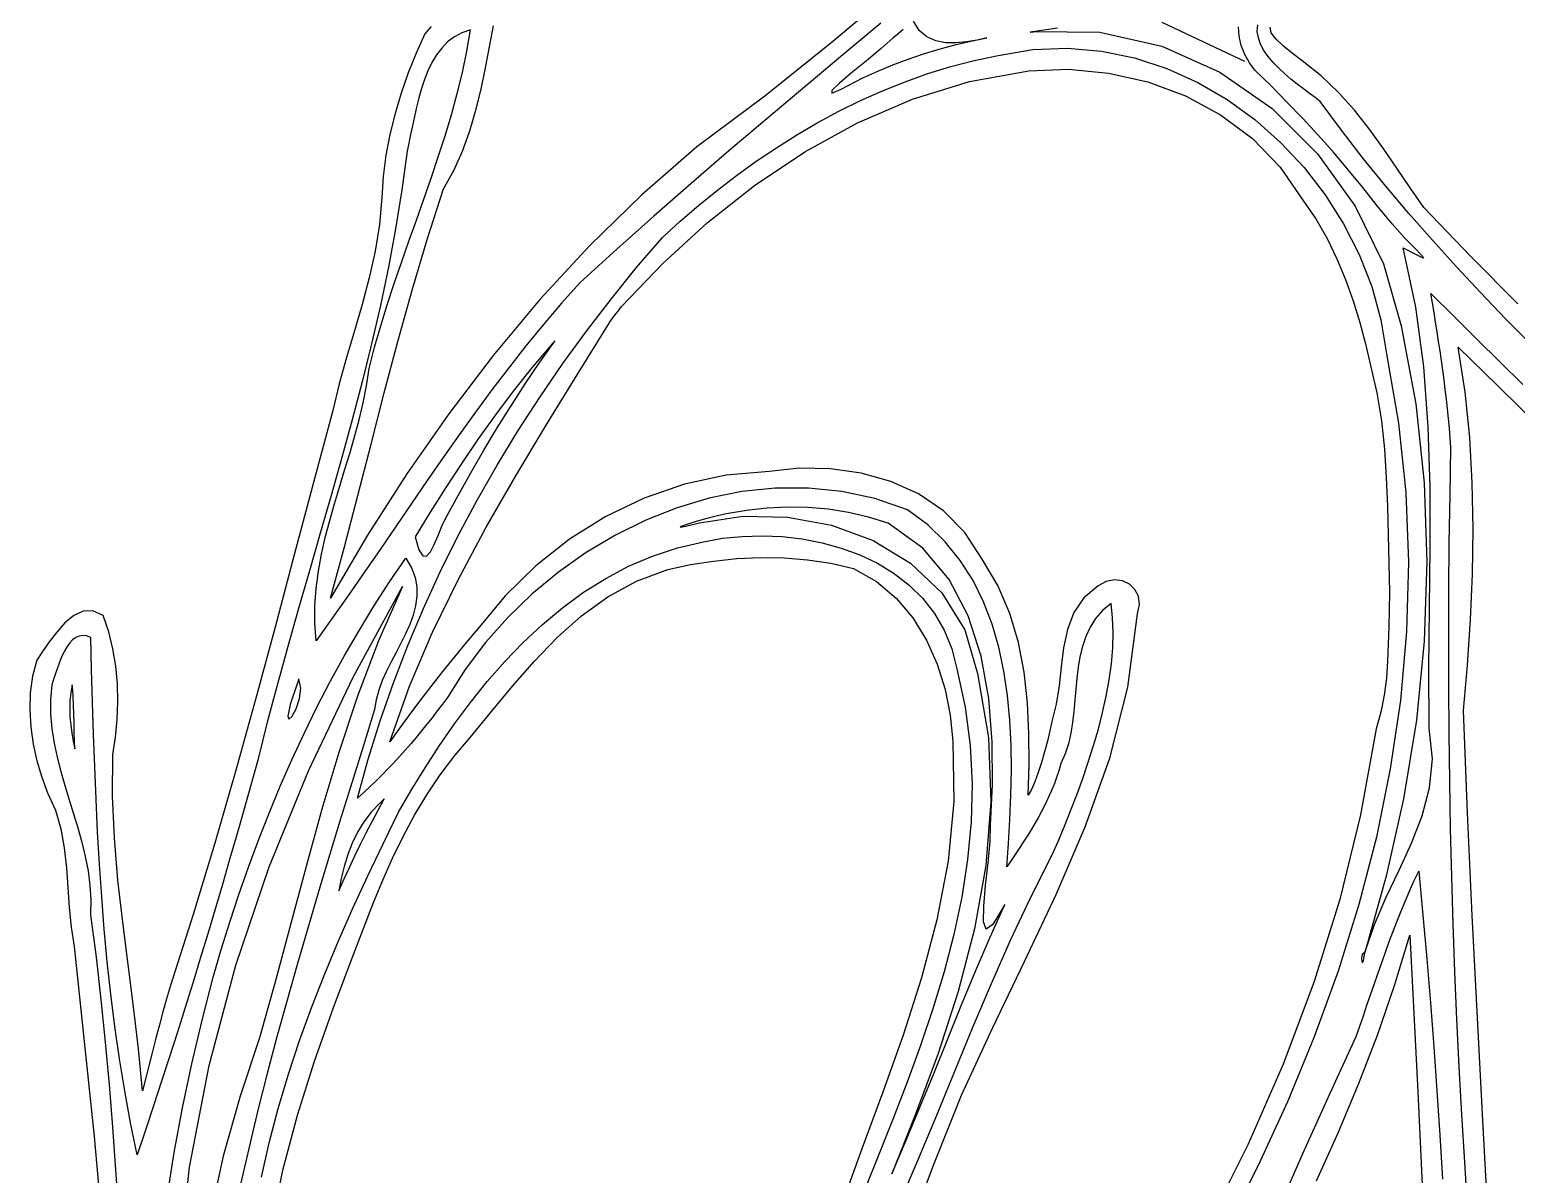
# Model space of a CAD drawing. Extents: x 11 to 234, y 10 to 80.
# Drawn here: x 176.4 to 207.97, y 43.8 to 68.09 of the extents above; entities that cross this region are included whole.
import ezdxf

# ---------------------------------------------------------------- set-up
doc = ezdxf.new("R2010")
doc.units = 0
doc.layers.add('logo', color=7, linetype='CONTINUOUS')

msp = doc.modelspace()

# ---------------------------------------------------------------- linework, layer by layer
at = {"layer": 'logo', "color": 7}
for p, q in [((194.799498, 68.96619), (193.418367, 67.807013)), ((194.479283, 68.231938), (193.669742, 67.555824)), ((195.292684, 68.075353), (195.167913, 68.274452)), ((200.447902, 68.248874), (202.202779, 67.422432)), ((202.472135, 68.054931), (202.479839, 68.195452)), ((184.794223, 68.001933), (184.610985, 67.592471)), ((184.924714, 68.159543), (184.794141, 68.001969)), ((184.794141, 68.001969), (184.794144, 68.001967)), ((184.794144, 68.001967), (184.794144, 68.001967)), ((184.794144, 68.001967), (184.794147, 68.001967)), ((184.794147, 68.001967), (184.794147, 68.001967)), ((184.794147, 68.001967), (184.79415, 68.001967)), ((184.79415, 68.001967), (184.79415, 68.001964)), ((184.79415, 68.001964), (184.79415, 68.001961)), ((184.79415, 68.001961), (184.794223, 68.001933)), ((185.420762, 67.940769), (185.278254, 67.832046)), ((185.581298, 68.026257), (185.420762, 67.940769)), ((185.761297, 68.085846), (185.581298, 68.026257)), ((185.685263, 67.634242), (185.761297, 68.085846)), ((186.166873, 67.730923), (186.249674, 68.173242)), ((194.741238, 67.915392), (194.481729, 67.690859)), ((194.794511, 67.960364), (194.741238, 67.915392)), ((194.847851, 68.005235), (194.794511, 67.960364)), ((194.901193, 68.050102), (194.847851, 68.005235)), ((194.954536, 68.094973), (194.901193, 68.050102)), ((195.454075, 67.938382), (195.292684, 68.075353)), ((195.643788, 67.854539), (195.454075, 67.938382)), ((196.386298, 67.85128), (196.726796, 67.917328)), ((196.726796, 67.917328), (196.519935, 67.870459)), ((198.227899, 68.121169), (197.646479, 68.040831)), ((197.646479, 68.040831), (197.658332, 68.042242)), ((197.658332, 68.042242), (197.670186, 68.043654)), ((197.670186, 68.043654), (197.682039, 68.045065)), ((197.682039, 68.045065), (197.693892, 68.046476)), ((197.693892, 68.046476), (197.705746, 68.047605)), ((197.705746, 68.047605), (197.717599, 68.049016)), ((197.717599, 68.049016), (197.729452, 68.050427)), ((197.729452, 68.050427), (197.741306, 68.051838)), ((197.741306, 68.051838), (197.741306, 68.051835)), ((197.741306, 68.051835), (197.741306, 68.051835)), ((197.741306, 68.051835), (197.741306, 68.051832)), ((197.741306, 68.051832), (197.741306, 68.051832)), ((197.741306, 68.051832), (197.741309, 68.05183)), ((197.741309, 68.05183), (197.741309, 68.051827)), ((197.741309, 68.051827), (197.741309, 68.051827)), ((197.741309, 68.051827), (197.741405, 68.051079)), ((197.741405, 68.051079), (199.126385, 68.041258)), ((199.126385, 68.041258), (200.44603, 67.742528)), ((202.087009, 67.953622), (202.075494, 68.150949)), ((202.132345, 67.757387), (202.087009, 67.953622)), ((202.494176, 67.91671), (202.472135, 68.054931)), ((202.542329, 67.781125), (202.494176, 67.91671)), ((202.766961, 68.02812), (202.742972, 68.144607)), ((202.870144, 67.891036), (202.766961, 68.02812)), ((203.029377, 67.740505), (202.870144, 67.891036)), ((184.610985, 67.592471), (184.442755, 67.173038)), ((185.152357, 67.702749), (185.04163, 67.555547)), ((185.278254, 67.832046), (185.152357, 67.702749)), ((185.591244, 67.183748), (185.685263, 67.634242)), ((186.081063, 67.281919), (186.166873, 67.730923)), ((193.418367, 67.807013), (192.010394, 66.683752)), ((194.481729, 67.690859), (194.16993, 67.433794)), ((195.057059, 67.466681), (195.384304, 67.579373)), ((195.384304, 67.579373), (195.714978, 67.681546)), ((195.853533, 67.814825), (195.643788, 67.854539)), ((195.714978, 67.681546), (196.048997, 67.772435)), ((196.075004, 67.810253), (195.853533, 67.814825)), ((196.048997, 67.772435), (196.386298, 67.85128)), ((196.299907, 67.83173), (196.075004, 67.810253)), ((196.519935, 67.870459), (196.299907, 67.83173)), ((196.966284, 67.546869), (197.707349, 67.670113)), ((197.707349, 67.670113), (198.441169, 67.698343)), ((198.441169, 67.698343), (199.162842, 67.636988)), ((199.162842, 67.636988), (199.867489, 67.491771)), ((200.44603, 67.742528), (201.674208, 67.189299)), ((202.206253, 67.567889), (202.132345, 67.757387)), ((202.30349, 67.390764), (202.206253, 67.567889)), ((202.613201, 67.648542), (202.542329, 67.781125)), ((202.703311, 67.51933), (202.613201, 67.648542)), ((203.221519, 67.583654), (203.029377, 67.740505)), ((203.423433, 67.427625), (203.221519, 67.583654)), ((184.944662, 67.393098), (184.860012, 67.218066)), ((185.04163, 67.555547), (184.944662, 67.393098)), ((185.986663, 66.830911), (186.081063, 67.281919)), ((193.669742, 67.555824), (192.861113, 66.878776)), ((194.16993, 67.433794), (193.857547, 67.177499)), ((194.41313, 67.212797), (194.733311, 67.344239)), ((194.733311, 67.344239), (195.057059, 67.466681)), ((195.47448, 67.158687), (195.964714, 67.309579)), ((195.964714, 67.309579), (196.462052, 67.439294)), ((196.462052, 67.439294), (196.966284, 67.546869)), ((197.617029, 67.220592), (198.465855, 67.252023)), ((198.465855, 67.252023), (199.315248, 67.172205)), ((199.867489, 67.491771), (200.550218, 67.268118)), ((200.550218, 67.268118), (201.206134, 66.971562)), ((202.418809, 67.231641), (202.30349, 67.390764)), ((202.809187, 67.393837), (202.703311, 67.51933)), ((202.927348, 67.272436), (202.809187, 67.393837)), ((203.054308, 67.155472), (202.927348, 67.272436)), ((203.829937, 67.10967), (203.423433, 67.427625)), ((184.442755, 67.173038), (184.291836, 66.745132)), ((184.786264, 67.033123), (184.72198, 66.840918)), ((184.860012, 67.218066), (184.786264, 67.033123)), ((185.481423, 66.734202), (185.591244, 67.183748)), ((193.596288, 66.955278), (193.437863, 66.800425)), ((193.857547, 67.177499), (193.596288, 66.955278)), ((193.636273, 66.826051), (194.096589, 67.073125)), ((194.096589, 67.073125), (194.41313, 67.212797)), ((194.51607, 66.796996), (194.99153, 66.987522)), ((194.99153, 66.987522), (195.47448, 67.158687)), ((195.148084, 66.619501), (196.362097, 66.992681)), ((196.362097, 66.992681), (197.617029, 67.220592)), ((199.315248, 67.172205), (200.147679, 66.983187)), ((200.147679, 66.983187), (200.945631, 66.687009)), ((201.206134, 66.971562), (201.830347, 66.607622)), ((201.674208, 67.189299), (202.784792, 66.415954)), ((202.763151, 66.896742), (202.418809, 67.231641)), ((203.1866, 67.043311), (203.054308, 67.155472)), ((203.320752, 66.936315), (203.1866, 67.043311)), ((203.453272, 66.834842), (203.320752, 66.936315)), ((204.198147, 66.759026), (203.829937, 67.10967)), ((184.291836, 66.745132), (184.160535, 66.310264)), ((184.665747, 66.644128), (184.616132, 66.445409)), ((184.72198, 66.840918), (184.665747, 66.644128)), ((185.35799, 66.285426), (185.481423, 66.734202)), ((185.878089, 66.382604), (185.986663, 66.830911)), ((192.010394, 66.683752), (190.567948, 65.606668)), ((192.861113, 66.878776), (192.054534, 66.19954)), ((193.433912, 66.746253), (193.636273, 66.826051)), ((193.437863, 66.800425), (193.433912, 66.746253)), ((193.979425, 66.116852), (195.148084, 66.619501)), ((194.048304, 66.588008), (194.51607, 66.796996)), ((200.945631, 66.687009), (201.691565, 66.285703)), ((203.102419, 66.555197), (202.763151, 66.896742)), ((203.580692, 66.739248), (203.453272, 66.834842)), ((203.699539, 66.649894), (203.580692, 66.739248)), ((203.806326, 66.567132), (203.699539, 66.649894)), ((204.535343, 66.381929), (204.198147, 66.759026)), ((184.160535, 66.310264), (184.051149, 65.869924)), ((184.616132, 66.445409), (184.571702, 66.247422)), ((185.749751, 65.941688), (185.878089, 66.382604)), ((193.136639, 66.118294), (193.588426, 66.361474)), ((193.588426, 66.361474), (194.048304, 66.588008)), ((201.830347, 66.607622), (202.417974, 66.181831)), ((202.784792, 66.415954), (203.751646, 65.456878)), ((203.436409, 66.206796), (203.102419, 66.555197)), ((204.257887, 65.957405), (203.806326, 66.567132)), ((204.848821, 65.984594), (204.535343, 66.381929)), ((184.531042, 66.052841), (184.492722, 65.864317)), ((184.571702, 66.247422), (184.531042, 66.052841)), ((185.22313, 65.837257), (185.35799, 66.285426)), ((192.054534, 66.19954), (191.251165, 65.516839)), ((192.69314, 65.859369), (193.136639, 66.118294)), ((192.860563, 65.500549), (193.979425, 66.116852)), ((201.691565, 66.285703), (202.367969, 65.781318)), ((202.417974, 66.181831), (202.964113, 65.699716)), ((203.764936, 65.851312), (203.436409, 66.206796)), ((205.145852, 65.573264), (204.848821, 65.984594)), ((184.051149, 65.869924), (183.965985, 65.425628)), ((184.455297, 65.684524), (184.417358, 65.516114)), ((184.492722, 65.864317), (184.455297, 65.684524)), ((185.079039, 65.389512), (185.22313, 65.837257)), ((185.596067, 65.51286), (185.749751, 65.941688)), ((192.258126, 65.585611), (192.69314, 65.859369)), ((202.367969, 65.781318), (202.957306, 65.175886)), ((202.964113, 65.699716), (203.463875, 65.166802)), ((204.087809, 65.488538), (203.764936, 65.851312)), ((204.722987, 65.358597), (204.257887, 65.957405)), ((183.965985, 65.425628), (183.907343, 64.978861)), ((184.417358, 65.516114), (184.307141, 64.689203)), ((184.9279, 64.942034), (185.079039, 65.389512)), ((185.411454, 65.100818), (185.596067, 65.51286)), ((190.567948, 65.606668), (189.39957, 64.586386)), ((191.251165, 65.516839), (190.452161, 64.829405)), ((191.795916, 64.7864), (192.860563, 65.500549)), ((191.831807, 65.297928), (192.258126, 65.585611)), ((203.751646, 65.456878), (204.548641, 64.346463)), ((204.404841, 65.118254), (204.087809, 65.488538)), ((205.200687, 64.770025), (204.722987, 65.358597)), ((205.433727, 65.154152), (205.145852, 65.573264)), ((185.190322, 64.710248), (185.411454, 65.100818)), ((191.414377, 64.99722), (191.831807, 65.297928)), ((202.957306, 65.175886), (203.442062, 64.471451)), ((203.463875, 65.166802), (203.912374, 64.58861)), ((204.715835, 64.740251), (204.404841, 65.118254)), ((205.719725, 64.733489), (205.433727, 65.154152)), ((183.907343, 64.978861), (183.877529, 64.531136)), ((184.771905, 64.49463), (184.9279, 64.942034)), ((190.452161, 64.829405), (189.658665, 64.135971)), ((190.789935, 63.99022), (191.795916, 64.7864)), ((191.006033, 64.684402), (191.414377, 64.99722)), ((205.020607, 64.354309), (204.715835, 64.740251)), ((205.690058, 64.190993), (205.200687, 64.770025)), ((206.011139, 64.31751), (205.719725, 64.733489)), ((183.877529, 64.531136), (183.83228, 63.959458)), ((184.307141, 64.689203), (184.174153, 63.86718)), ((184.613242, 64.047139), (184.771905, 64.49463)), ((184.845489, 63.640284), (185.190322, 64.710248)), ((189.39957, 64.586386), (188.290392, 63.503652)), ((190.606979, 64.360371), (191.006033, 64.684402)), ((203.442062, 64.471451), (203.7133, 64.07588)), ((203.912374, 64.58861), (204.304711, 63.970679)), ((189.658665, 64.135971), (188.871832, 63.435264)), ((190.217405, 64.02604), (190.606979, 64.360371)), ((204.548641, 64.346463), (205.149653, 63.11909)), ((205.338892, 63.967631), (205.020607, 64.354309)), ((206.19017, 63.620831), (205.690058, 64.190993)), ((206.997097, 63.287791), (206.011139, 64.31751)), ((183.83228, 63.959458), (183.740377, 63.391189)), ((184.174153, 63.86718), (184.020756, 63.049534)), ((184.4541, 63.59939), (184.613242, 64.047139)), ((189.837523, 63.682307), (190.217405, 64.02604)), ((189.847048, 63.127808), (190.789935, 63.99022)), ((203.7133, 64.07588), (203.952658, 63.660525)), ((204.304711, 63.970679), (204.636006, 63.318531)), ((205.607706, 63.668464), (205.338892, 63.967631)), ((184.296668, 63.15121), (184.4541, 63.59939)), ((184.524881, 62.561642), (184.845489, 63.640284)), ((188.290392, 63.503652), (187.238823, 62.364358)), ((189.284345, 63.03527), (189.837523, 63.682307)), ((203.952658, 63.660525), (204.162968, 63.229196)), ((205.835888, 62.199957), (205.572552, 63.461141)), ((205.572552, 63.461141), (205.828999, 63.329004)), ((205.816172, 63.452341), (205.607706, 63.668464)), ((205.953411, 63.314797), (205.816172, 63.452341)), ((206.700097, 63.058833), (206.19017, 63.620831)), ((183.740377, 63.391189), (183.613089, 62.825548)), ((184.143136, 62.70242), (184.296668, 63.15121)), ((188.871832, 63.435264), (188.092822, 62.726025)), ((204.162968, 63.229196), (204.347061, 62.785707)), ((204.636006, 63.318531), (204.90136, 62.63769)), ((205.828999, 63.329004), (205.970705, 63.257588)), ((206.008546, 63.251379), (205.953411, 63.314797)), ((205.970705, 63.257588), (206.008546, 63.251379)), ((208.001768, 62.273502), (206.997097, 63.287791)), ((183.613089, 62.825548), (183.461657, 62.261758)), ((184.020756, 63.049534), (183.849318, 62.235743)), ((188.747118, 62.372982), (189.284345, 63.03527)), ((188.971688, 62.214983), (189.847048, 63.127808)), ((205.149653, 63.11909), (205.528551, 61.809153)), ((207.218901, 62.504314), (206.700097, 63.058833)), ((183.995689, 62.252857), (184.143136, 62.70242)), ((184.222777, 61.476427), (184.524881, 62.561642)), ((188.092822, 62.726025), (187.697347, 62.285208)), ((204.347061, 62.785707), (204.507753, 62.333878)), ((204.90136, 62.63769), (205.095884, 61.933695)), ((183.461657, 62.261758), (183.297345, 61.699047)), ((183.849318, 62.235743), (183.66219, 61.425297)), ((183.856514, 61.80234), (183.995689, 62.252857)), ((187.238823, 62.364358), (186.243276, 61.174379)), ((187.697347, 62.285208), (187.313197, 61.835874)), ((188.226663, 61.69594), (188.747118, 62.372982)), ((188.934279, 62.167635), (188.971603, 62.214963)), ((188.971603, 62.214963), (188.971603, 62.214963)), ((188.971603, 62.214963), (188.971603, 62.214963)), ((188.971603, 62.214963), (188.971603, 62.21496)), ((188.971603, 62.21496), (188.971606, 62.214958)), ((188.971606, 62.214955), (188.971688, 62.214983)), ((188.971606, 62.214958), (188.971606, 62.214958)), ((188.971606, 62.214958), (188.971606, 62.214955)), ((188.971606, 62.214955), (188.971606, 62.214955)), ((204.507753, 62.333878), (204.647893, 61.877513)), ((206.005642, 60.93186), (205.835888, 62.199957)), ((206.190937, 62.290342), (206.155866, 62.493601)), ((206.155866, 62.493601), (206.642597, 62.008086)), ((206.225256, 62.086942), (206.190937, 62.290342)), ((207.745655, 61.9566), (207.218901, 62.504314)), ((188.684304, 61.828124), (188.718551, 61.877733)), ((188.718551, 61.877733), (188.753346, 61.926919)), ((188.753346, 61.926919), (188.788652, 61.975715)), ((188.788652, 61.975715), (188.824435, 62.02415)), ((188.824435, 62.02415), (188.860659, 62.07226)), ((188.860659, 62.07226), (188.897291, 62.12008)), ((188.897291, 62.12008), (188.934279, 62.167635)), ((204.647893, 61.877513), (204.770287, 61.420431)), ((205.095884, 61.933695), (205.214694, 61.212055)), ((206.258818, 61.883409), (206.225256, 62.086942)), ((206.291476, 61.679723), (206.258818, 61.883409)), ((206.642597, 62.008086), (207.131531, 61.524665)), ((208.279433, 61.414987), (207.745655, 61.9566)), ((183.297345, 61.699047), (183.131406, 61.136643)), ((183.727807, 61.350706), (183.856514, 61.80234)), ((187.313197, 61.835874), (186.939228, 61.378869)), ((187.723808, 61.004656), (188.226663, 61.69594)), ((188.029249, 60.764601), (188.684304, 61.828124)), ((205.528551, 61.809153), (205.836401, 60.149827)), ((206.323184, 61.475888), (206.291476, 61.679723)), ((183.66219, 61.425297), (183.461742, 60.617664)), ((183.611751, 60.897767), (183.727807, 61.350706)), ((183.933448, 60.386745), (184.222777, 61.476427)), ((186.939228, 61.378869), (186.574289, 60.915022)), ((187.465459, 61.38385), (187.059776, 60.908317)), ((187.233961, 61.031859), (187.551181, 61.482918)), ((187.47611, 61.396389), (187.465459, 61.38385)), ((187.486835, 61.40875), (187.47611, 61.396389)), ((187.497559, 61.421112), (187.486835, 61.40875)), ((187.508284, 61.433473), (187.497559, 61.421112)), ((187.519008, 61.445834), (187.508284, 61.433473)), ((187.529732, 61.458196), (187.519008, 61.445834)), ((187.540457, 61.470557), (187.529732, 61.458196)), ((187.551181, 61.482918), (187.540457, 61.470557)), ((204.770287, 61.420431), (204.877783, 60.966446)), ((206.353853, 61.271906), (206.323184, 61.475888)), ((206.383393, 61.067761), (206.353853, 61.271906)), ((206.883257, 60.395973), (206.737088, 61.352182)), ((206.737088, 61.352182), (207.586126, 60.527619)), ((207.131531, 61.524665), (207.62218, 61.042869)), ((183.131406, 61.136643), (182.975083, 60.573753)), ((186.243276, 61.174379), (185.302147, 59.939606)), ((186.925472, 60.574033), (187.233961, 61.031859)), ((187.239377, 60.299628), (187.723808, 61.004656)), ((204.877783, 60.966446), (205.011187, 60.382997)), ((205.214694, 61.212055), (205.47378, 59.73977)), ((206.100773, 59.658304), (206.005642, 60.93186)), ((206.411717, 60.863463), (206.383393, 61.067761)), ((207.62218, 61.042869), (208.114036, 60.562236)), ((183.461742, 60.617664), (183.250329, 59.812349)), ((183.556684, 60.532699), (183.611751, 60.897767)), ((186.574289, 60.915022), (186.217238, 60.445187)), ((187.059776, 60.908317), (186.669195, 60.419237)), ((187.37203, 59.697369), (188.029249, 60.764601)), ((206.438754, 60.65899), (206.411717, 60.863463)), ((206.464436, 60.454357), (206.438754, 60.65899)), ((182.975083, 60.573753), (182.839642, 60.009619)), ((183.484616, 60.170418), (183.556684, 60.532699)), ((183.651172, 59.2947), (183.933448, 60.386745)), ((186.217238, 60.445187), (185.866936, 59.97019)), ((186.669195, 60.419237), (186.29275, 59.918922)), ((186.62532, 60.109995), (186.925472, 60.574033)), ((186.774193, 59.581364), (187.239377, 60.299628)), ((205.011187, 60.382997), (205.106484, 59.790028)), ((206.488623, 60.249545), (206.464436, 60.454357)), ((206.982004, 59.435436), (206.883257, 60.395973)), ((207.586126, 60.527619), (208.431754, 59.697363)), ((182.839642, 60.009619), (182.42869, 58.476882)), ((183.398741, 59.81045), (183.484616, 60.170418)), ((186.333102, 59.640284), (186.62532, 60.109995)), ((205.836401, 60.149827), (206.01629, 58.47573)), ((206.511257, 60.044553), (206.488623, 60.249545)), ((206.532226, 59.839375), (206.511257, 60.044553)), ((183.250329, 59.812349), (183.030314, 59.008817)), ((183.302267, 59.45231), (183.398741, 59.81045)), ((185.302147, 59.939606), (184.413864, 58.665931)), ((185.866936, 59.97019), (185.522229, 59.490872)), ((186.29275, 59.918922), (185.929473, 59.409705)), ((186.72455, 58.622187), (187.37203, 59.697369)), ((205.106484, 59.790028), (205.170859, 59.189719)), ((205.47378, 59.73977), (205.6282, 58.265334)), ((206.551474, 59.634007), (206.532226, 59.839375)), ((183.198386, 59.095516), (183.302267, 59.45231)), ((185.522229, 59.490872), (185.181977, 59.008086)), ((185.929473, 59.409705), (185.578394, 58.893908)), ((186.048419, 59.165467), (186.333102, 59.640284)), ((186.329069, 58.850366), (186.774193, 59.581364)), ((206.140273, 58.380729), (206.100773, 59.658304)), ((206.568943, 59.428451), (206.551474, 59.634007)), ((206.584381, 59.222682), (206.568943, 59.428451)), ((207.038123, 58.47157), (206.982004, 59.435436)), ((183.090301, 58.739583), (183.198386, 59.095516)), ((183.370228, 58.202393), (183.651172, 59.2947)), ((185.770867, 58.686079), (186.048419, 59.165467)), ((205.170859, 59.189719), (205.211519, 58.584231)), ((206.564428, 58.211565), (206.584381, 59.222682)), ((183.030314, 59.008817), (182.804065, 58.206564)), ((182.981219, 58.384022), (183.090301, 58.739583)), ((185.181977, 59.008086), (184.845031, 58.52265)), ((185.578394, 58.893908), (185.238559, 58.373843)), ((185.904841, 58.10714), (186.329069, 58.850366)), ((192.750657, 58.781442), (192.103062, 58.714507)), ((193.409412, 58.771734), (192.750657, 58.781442)), ((194.062009, 58.680945), (193.409412, 58.771734)), ((182.42869, 58.476882), (182.021401, 56.942671)), ((184.413864, 58.665931), (183.576815, 57.359231)), ((184.845031, 58.52265), (184.510251, 58.035419)), ((185.500055, 58.20268), (185.770867, 58.686079)), ((186.098711, 57.534802), (186.72455, 58.622187)), ((190.30486, 58.446529), (189.450517, 58.150898)), ((191.191467, 58.637049), (190.30486, 58.446529)), ((192.103062, 58.714507), (191.191467, 58.637049)), ((194.691124, 58.504638), (194.062009, 58.680945)), ((195.279453, 58.238379), (194.691124, 58.504638)), ((205.211519, 58.584231), (205.235677, 57.97574)), ((206.01629, 58.47573), (206.074377, 56.793728)), ((207.056411, 57.505388), (207.038123, 58.47157)), ((182.804065, 58.206564), (182.57393, 57.405061)), ((182.874341, 58.028357), (182.981219, 58.384022)), ((183.084885, 57.11192), (183.370228, 58.202393)), ((185.238559, 58.373843), (184.908983, 57.851842)), ((185.235582, 57.715813), (185.500055, 58.20268)), ((185.50233, 57.352187), (185.904841, 58.10714)), ((189.450517, 58.150898), (188.635705, 57.758017)), ((190.83296, 58.147828), (190.150705, 57.944746)), ((191.527786, 58.287731), (190.83296, 58.147828)), ((192.230973, 58.36057), (191.527786, 58.287731)), ((192.938296, 58.362263), (192.230973, 58.36057)), ((193.645547, 58.289297), (192.938296, 58.362263)), ((194.348501, 58.137566), (193.645547, 58.289297)), ((195.042942, 57.903178), (194.348501, 58.137566)), ((195.80967, 57.877724), (195.279453, 58.238379)), ((205.6282, 58.265334), (205.682861, 56.791414)), ((206.143095, 57.100586), (206.140273, 58.380729)), ((206.54978, 57.200329), (206.564428, 58.211565)), ((182.772863, 57.672105), (182.874341, 58.028357)), ((184.510251, 58.035419), (184.176487, 57.547225)), ((184.908983, 57.851842), (184.588717, 57.330227)), ((190.150705, 57.944746), (189.485247, 57.682398)), ((191.008632, 57.770855), (190.782677, 57.713115)), ((191.19675, 57.811918), (191.008632, 57.770855)), ((191.196666, 57.81198), (191.196663, 57.81198)), ((191.196663, 57.81198), (191.196663, 57.81198)), ((191.196663, 57.81198), (191.19675, 57.811918)), ((191.196668, 57.81198), (191.196666, 57.81198)), ((191.196666, 57.81198), (191.196666, 57.81198)), ((191.196666, 57.81198), (191.196666, 57.81198)), ((191.196671, 57.81198), (191.196668, 57.81198)), ((191.196668, 57.81198), (191.196668, 57.81198)), ((191.626115, 57.889253), (191.196671, 57.81198)), ((192.059238, 57.938467), (191.626115, 57.889253)), ((192.494244, 57.959182), (192.059238, 57.938467)), ((192.929366, 57.950913), (192.494244, 57.959182)), ((193.362809, 57.913197), (192.929366, 57.950913)), ((193.792791, 57.845585), (193.362809, 57.913197)), ((194.217533, 57.747614), (193.792791, 57.845585)), ((195.473179, 57.579635), (195.042942, 57.903178)), ((196.264471, 57.418238), (195.80967, 57.877724)), ((205.235677, 57.97574), (205.250522, 57.366422)), ((182.679989, 57.314775), (182.772863, 57.672105)), ((184.176487, 57.547225), (183.842595, 57.058918)), ((185.075915, 57.357467), (185.156277, 57.550281)), ((185.156277, 57.550281), (185.235582, 57.715813)), ((185.506422, 56.430968), (186.098711, 57.534802)), ((188.635705, 57.758017), (187.867696, 57.275775)), ((189.485247, 57.682398), (188.840799, 57.364681)), ((190.213793, 57.533326), (190.333636, 57.555762)), ((190.234451, 57.54882), (190.213793, 57.533326)), ((190.359916, 57.591218), (190.234451, 57.54882)), ((190.333636, 57.555762), (190.629667, 57.626716)), ((190.554556, 57.649598), (190.359916, 57.591218)), ((190.782677, 57.713115), (190.554556, 57.649598)), ((190.629667, 57.626716), (191.548094, 57.764878)), ((191.548094, 57.764878), (192.495819, 57.746759)), ((192.495819, 57.746759), (193.432405, 57.573624)), ((193.432405, 57.573624), (194.317411, 57.246718)), ((194.635255, 57.618811), (194.217533, 57.747614)), ((195.369908, 57.088233), (194.635255, 57.618811)), ((195.846127, 57.218803), (195.473179, 57.579635)), ((207.041708, 56.537885), (207.056411, 57.505388)), ((182.57393, 57.405061), (182.342288, 56.603798)), ((182.598924, 56.955896), (182.679989, 57.314775)), ((183.576815, 57.359231), (182.789421, 56.025398)), ((184.588717, 57.330227), (184.66897, 57.048222)), ((184.913236, 57.011618), (184.994798, 57.16778)), ((184.994798, 57.16778), (185.075915, 57.357467)), ((185.12236, 56.586007), (185.50233, 57.352187)), ((187.867696, 57.275775), (187.153759, 56.712048)), ((188.840799, 57.364681), (188.221575, 56.995497)), ((190.1615, 57.09519), (190.713687, 57.223804)), ((190.713687, 57.223804), (191.116176, 57.295288)), ((191.116176, 57.295288), (191.531531, 57.337517)), ((191.531531, 57.337517), (191.955079, 57.349963)), ((191.955079, 57.349963), (192.382163, 57.332042)), ((192.382163, 57.332042), (192.808146, 57.283096)), ((192.808146, 57.283096), (193.228366, 57.202536)), ((193.228366, 57.202536), (193.638176, 57.08974)), ((194.317411, 57.246718), (195.110405, 56.767287)), ((196.165543, 56.824383), (195.846127, 57.218803)), ((196.626534, 56.855487), (196.264471, 57.418238)), ((205.250522, 57.366422), (205.263222, 56.758439)), ((206.540495, 56.188991), (206.54978, 57.200329)), ((182.021401, 56.942671), (181.613079, 55.408695)), ((182.532867, 56.594979), (182.598924, 56.955896)), ((182.789421, 56.025398), (183.084885, 57.11192)), ((183.842595, 57.058918), (183.507431, 56.57132)), ((184.044158, 56.368603), (184.391551, 56.876199)), ((184.391551, 56.876199), (184.512012, 56.670617)), ((184.66897, 57.048222), (184.750019, 56.921369)), ((184.750019, 56.921369), (184.831541, 56.919393)), ((184.831541, 56.919393), (184.913236, 57.011618)), ((188.221575, 56.995497), (187.631795, 56.578743)), ((189.122115, 56.701967), (189.631125, 56.920093)), ((189.631125, 56.920093), (190.1615, 57.09519)), ((190.921736, 56.813687), (191.419415, 56.864956)), ((191.419415, 56.864956), (191.921232, 56.887928)), ((191.921232, 56.887928), (192.423539, 56.880393)), ((192.423539, 56.880393), (192.922686, 56.840089)), ((192.922686, 56.840089), (193.415023, 56.764823)), ((193.638176, 57.08974), (194.032923, 56.944088)), ((194.032923, 56.944088), (194.407954, 56.764976)), ((195.929247, 56.421638), (195.369908, 57.088233)), ((196.435173, 56.400076), (196.165543, 56.824383)), ((196.964673, 56.291497), (196.626534, 56.855487)), ((206.128222, 55.819325), (206.143095, 57.100586)), ((182.342288, 56.603798), (182.111483, 55.802259)), ((182.485007, 56.231539), (182.532867, 56.594979)), ((183.507431, 56.57132), (183.169856, 56.085283)), ((184.512012, 56.670617), (184.588017, 56.467022)), ((184.765744, 55.809117), (185.12236, 56.586007)), ((187.153759, 56.712048), (186.501162, 56.074711)), ((187.631795, 56.578743), (187.075674, 56.11832)), ((188.634003, 56.444182), (189.122115, 56.701967)), ((189.286213, 56.387659), (189.9534, 56.635232)), ((189.9534, 56.635232), (190.431849, 56.736364)), ((190.431849, 56.736364), (190.921736, 56.813687)), ((193.415023, 56.764823), (193.896892, 56.652338)), ((193.896892, 56.652338), (194.384462, 56.377434)), ((194.407954, 56.764976), (194.758618, 56.551779)), ((194.758618, 56.551779), (195.080266, 56.303886)), ((195.110405, 56.767287), (195.770949, 56.136588)), ((205.263222, 56.758439), (205.281002, 56.153973)), ((205.682861, 56.791414), (205.642625, 55.320644)), ((206.074377, 56.793728), (206.016832, 55.110705)), ((206.998779, 55.570072), (207.041708, 56.537885)), ((182.458563, 55.86509), (182.485007, 56.231539)), ((183.27013, 54.348346), (184.316009, 56.273875)), ((183.71001, 55.852173), (184.044158, 56.368603)), ((184.316009, 56.273875), (183.808161, 55.11822)), ((184.588017, 56.467022), (184.624401, 56.265112)), ((184.624401, 56.265112), (184.626095, 56.064618)), ((184.959574, 55.306434), (185.506422, 56.430968)), ((188.166313, 56.150106), (188.634003, 56.444182)), ((188.678442, 56.055048), (189.286213, 56.387659)), ((194.384462, 56.377434), (194.803804, 56.023648)), ((195.080266, 56.303886), (195.368249, 56.020676)), ((196.334736, 55.648194), (195.929247, 56.421638)), ((196.658775, 55.949588), (196.435173, 56.400076)), ((197.219418, 55.699587), (196.964673, 56.291497)), ((199.091031, 56.285212), (198.784755, 56.031773)), ((199.264499, 56.380699), (199.091031, 56.285212)), ((199.440303, 56.414286), (199.264499, 56.380699)), ((199.607447, 56.392583), (199.440303, 56.414286)), ((199.754882, 56.322555), (199.607447, 56.392583)), ((199.871576, 56.211033), (199.754882, 56.322555)), ((199.946486, 56.064853), (199.871576, 56.211033)), ((183.169856, 56.085283), (182.828712, 55.601644)), ((184.626095, 56.064618), (184.598155, 55.865243)), ((186.501162, 56.074711), (185.917177, 55.371636)), ((187.075674, 56.11832), (186.557432, 55.618123)), ((187.718565, 55.823112), (188.166313, 56.150106)), ((188.120906, 55.651705), (188.678442, 56.055048)), ((194.803804, 56.023648), (195.157034, 55.604356)), ((195.368249, 56.020676), (195.617905, 55.701542)), ((195.770949, 56.136588), (196.258601, 55.355868)), ((196.840091, 55.47662), (196.658775, 55.949588)), ((198.784755, 56.031773), (198.575811, 55.719026)), ((199.36585, 55.912171), (199.184458, 55.759945)), ((199.400123, 55.608155), (199.36585, 55.912171)), ((199.926812, 55.695856), (199.968556, 55.890846)), ((199.968556, 55.890846), (199.946486, 56.064853)), ((205.281002, 56.153973), (205.268951, 55.786644)), ((206.536657, 55.177571), (206.540495, 56.188991)), ((177.336862, 55.656782), (177.150522, 55.501484)), ((177.535355, 55.75013), (177.336862, 55.656782)), ((177.744704, 55.758935), (177.535355, 55.75013)), ((177.963632, 55.660626), (177.744704, 55.758935)), ((178.08133, 55.313222), (177.963632, 55.660626)), ((182.111483, 55.802259), (181.883885, 54.999921)), ((182.45687, 55.495153), (182.458563, 55.86509)), ((182.828712, 55.601644), (182.482863, 55.121243)), ((183.388881, 55.327412), (183.71001, 55.852173)), ((184.433314, 55.022008), (184.765744, 55.809117)), ((184.54534, 55.666691), (184.472552, 55.468672)), ((184.598155, 55.865243), (184.54534, 55.666691)), ((186.557432, 55.618123), (186.081286, 55.082056)), ((187.290292, 55.46657), (187.718565, 55.823112)), ((187.604428, 55.191917), (188.120906, 55.651705)), ((195.157034, 55.604356), (195.446249, 55.132924)), ((195.617905, 55.701542), (195.824599, 55.345866)), ((196.607822, 54.797054), (196.334736, 55.648194)), ((197.401671, 55.08476), (197.219418, 55.699587)), ((198.575811, 55.719026), (198.441688, 55.361431)), ((199.036909, 55.59081), (198.919219, 55.406665)), ((199.184458, 55.759945), (199.036909, 55.59081)), ((199.411723, 55.292721), (199.400123, 55.608155)), ((199.723087, 54.137323), (199.926812, 55.695856)), ((205.268951, 55.786644), (205.26198, 55.420091)), ((206.114591, 54.538397), (206.128222, 55.819325)), ((206.932448, 54.602944), (206.998779, 55.570072)), ((176.977619, 55.306804), (176.819444, 55.095332)), ((177.150522, 55.501484), (176.977619, 55.306804)), ((178.169708, 54.952288), (178.08133, 55.313222)), ((181.613079, 55.408695), (181.199, 53.876662)), ((182.482863, 55.121243), (182.45687, 55.495153)), ((183.080553, 54.794825), (183.388881, 55.327412)), ((184.384688, 55.270891), (184.286641, 55.073059)), ((184.472552, 55.468672), (184.384688, 55.270891)), ((184.470082, 54.156957), (184.959574, 55.306434)), ((185.917177, 55.371636), (185.671124, 55.084339)), ((186.881005, 55.083845), (187.290292, 55.46657)), ((195.824599, 55.345866), (195.98366, 54.953033)), ((196.258601, 55.355868), (196.532929, 54.426386)), ((196.982876, 54.98487), (196.840091, 55.47662)), ((198.441688, 55.361431), (198.35988, 54.973446)), ((198.919219, 55.406665), (198.827438, 55.20942)), ((199.402296, 54.967418), (199.411723, 55.292721)), ((205.26198, 55.420091), (205.254248, 55.054534)), ((205.642625, 55.320644), (205.512416, 53.855691)), ((176.819444, 55.095332), (176.677289, 54.889643)), ((177.197427, 55.001366), (177.146314, 54.915556)), ((177.253152, 55.077431), (177.197427, 55.001366)), ((177.313768, 55.14121), (177.253152, 55.077431)), ((177.379534, 55.190173), (177.313768, 55.14121)), ((177.450733, 55.221767), (177.379534, 55.190173)), ((177.527625, 55.233536), (177.450733, 55.221767)), ((177.610505, 55.222755), (177.527625, 55.233536)), ((177.699633, 55.187015), (177.610505, 55.222755)), ((177.718373, 54.50518), (177.699633, 55.187015)), ((178.230318, 54.581484), (178.169708, 54.952288)), ((181.883885, 54.999921), (181.661861, 54.196285)), ((183.808161, 55.11822), (183.363255, 53.942056)), ((184.125893, 54.225193), (184.433314, 55.022008)), ((184.286641, 55.073059), (184.183305, 54.874888)), ((185.671124, 55.084339), (185.420627, 54.780696)), ((186.081286, 55.082056), (185.651445, 54.514016)), ((186.490237, 54.678303), (186.881005, 55.083845)), ((187.119839, 54.68999), (187.604428, 55.191917)), ((195.446249, 55.132924), (195.673574, 54.622723)), ((195.98366, 54.953033), (196.090455, 54.522421)), ((197.090868, 54.478041), (196.982876, 54.98487)), ((197.522318, 54.452018), (197.401671, 55.08476)), ((198.35988, 54.973446), (198.307889, 54.569518)), ((198.757588, 55.000974), (198.705699, 54.783231)), ((198.827438, 55.20942), (198.757588, 55.000974)), ((199.373366, 54.633808), (199.402296, 54.967418)), ((205.254248, 55.054534), (205.239882, 54.690191)), ((206.016832, 55.110705), (205.849801, 53.433523)), ((206.53835, 54.166093), (206.536657, 55.177571)), ((176.552439, 54.712322), (176.463082, 54.369676)), ((176.677289, 54.889643), (176.552439, 54.712322)), ((177.017926, 54.625079), (176.982535, 54.525712)), ((177.056836, 54.724876), (177.017926, 54.625079)), ((177.099541, 54.82255), (177.056836, 54.724876)), ((177.146314, 54.915556), (177.099541, 54.82255)), ((182.784792, 54.254925), (183.080553, 54.794825)), ((184.079577, 54.676074), (183.980345, 54.476342)), ((184.183305, 54.874888), (184.079577, 54.676074)), ((185.420627, 54.780696), (185.169714, 54.467184)), ((186.117507, 54.253325), (186.490237, 54.678303)), ((186.657942, 54.160214), (187.119839, 54.68999)), ((195.673574, 54.622723), (195.841112, 54.087127)), ((196.769967, 53.897395), (196.607822, 54.797054)), ((198.705699, 54.783231), (198.667799, 54.558094)), ((199.326734, 54.29344), (199.373366, 54.633808)), ((205.239882, 54.690191), (205.212987, 54.327278)), ((176.463082, 54.369676), (176.41452, 54.015104)), ((176.921219, 54.338387), (176.894775, 54.255512)), ((176.950387, 54.429296), (176.921219, 54.338387)), ((176.982535, 54.525712), (176.950387, 54.429296)), ((177.737959, 53.82096), (177.718373, 54.50518)), ((178.264831, 54.204481), (178.230318, 54.581484)), ((182.1127, 54.304003), (182.109708, 54.293025)), ((182.115691, 54.314982), (182.1127, 54.304003)), ((182.158996, 54.117661), (182.115691, 54.314982)), ((182.322524, 52.361214), (183.27013, 54.348346)), ((183.980345, 54.476342), (183.890519, 54.275386)), ((185.169714, 54.467184), (184.922411, 54.15028)), ((185.651445, 54.514016), (185.272141, 53.917898)), ((196.090455, 54.522421), (196.270674, 53.707987)), ((196.532929, 54.426386), (196.766626, 53.066947)), ((197.167847, 53.959842), (197.090868, 54.478041)), ((197.592273, 53.806358), (197.522318, 54.452018)), ((198.307889, 54.569518), (198.263194, 54.164126)), ((198.639915, 54.327479), (198.618156, 54.093268)), ((198.667799, 54.558094), (198.639915, 54.327479)), ((205.212987, 54.327278), (205.167713, 53.966011)), ((206.121167, 53.259245), (206.114591, 54.538397)), ((206.847474, 53.637507), (206.932448, 54.602944)), ((176.41452, 54.015104), (176.403203, 53.653241)), ((176.870758, 54.183224), (176.844906, 53.870171)), ((176.894775, 54.255512), (176.870758, 54.183224)), ((177.272637, 54.019123), (177.256437, 53.848511)), ((177.302002, 54.188374), (177.272637, 54.019123)), ((177.317502, 54.074918), (177.302002, 54.188374)), ((177.328536, 53.928591), (177.317502, 54.074918)), ((178.274596, 53.824911), (178.264831, 54.204481)), ((181.661861, 54.196285), (181.447759, 53.390811)), ((182.09245, 54.227064), (181.934254, 53.767409)), ((182.094751, 54.238161), (182.09245, 54.227064)), ((182.097742, 54.249139), (182.094751, 54.238161)), ((182.100734, 54.260118), (182.097742, 54.249139)), ((182.103725, 54.271068), (182.100734, 54.260118)), ((182.106717, 54.282046), (182.103725, 54.271068)), ((182.109708, 54.293025), (182.106717, 54.282046)), ((182.129873, 53.892343), (182.158996, 54.117661)), ((182.501385, 53.708215), (182.784792, 54.254925)), ((183.814982, 54.072925), (183.758626, 53.868659)), ((183.890519, 54.275386), (183.814982, 54.072925)), ((183.844303, 53.419163), (184.125893, 54.225193)), ((184.049837, 52.978284), (184.470082, 54.156957)), ((184.922411, 54.15028), (184.682748, 53.83646)), ((185.762347, 53.812271), (186.117507, 54.253325)), ((186.209576, 53.616891), (186.657942, 54.160214)), ((195.841112, 54.087127), (195.950981, 53.539503)), ((198.263194, 54.164126), (198.203278, 53.771713)), ((198.618156, 54.093268), (198.598542, 53.857375)), ((199.263937, 53.947873), (199.326734, 54.29344)), ((199.339426, 52.632339), (199.723087, 54.137323)), ((206.545603, 53.154574), (206.53835, 54.166093)), ((176.844906, 53.870171), (176.847446, 53.560554)), ((177.256437, 53.848511), (177.252063, 53.677066)), ((177.252063, 53.677066), (177.258215, 53.505306)), ((177.336156, 53.757697), (177.328536, 53.928591)), ((177.34149, 53.570533), (177.336156, 53.757697)), ((177.759436, 53.134748), (177.737959, 53.82096)), ((178.261247, 53.446429), (178.274596, 53.824911)), ((181.199, 53.876662), (180.774464, 52.348297)), ((181.934254, 53.767409), (181.881317, 53.52345)), ((181.972791, 53.52019), (182.057935, 53.679652)), ((182.057935, 53.679652), (182.129873, 53.892343)), ((182.230093, 53.155198), (182.501385, 53.708215)), ((183.363255, 53.942056), (182.968149, 52.749605)), ((183.758626, 53.868659), (183.726342, 53.662309)), ((184.682748, 53.83646), (184.454741, 53.532202)), ((185.166119, 53.773488), (185.058425, 53.630184)), ((185.272141, 53.917898), (185.166119, 53.773488)), ((185.424273, 53.358517), (185.762347, 53.812271)), ((196.270674, 53.707987), (196.377837, 52.895971)), ((196.842642, 52.978369), (196.769967, 53.897395)), ((197.217552, 53.433966), (197.167847, 53.959842)), ((197.622408, 53.152785), (197.592273, 53.806358)), ((198.203278, 53.771713), (198.105638, 53.40674)), ((198.598542, 53.857375), (198.576895, 53.621714)), ((199.186608, 53.598659), (199.263937, 53.947873)), ((205.167713, 53.966011), (205.098193, 53.606613)), ((205.512416, 53.855691), (205.297021, 52.399192)), ((176.403203, 53.653241), (176.425612, 53.288698)), ((176.847446, 53.560554), (176.87454, 53.253849)), ((177.258215, 53.505306), (177.273483, 53.333732)), ((177.345611, 53.375425), (177.34149, 53.570533)), ((177.349618, 53.180671), (177.345611, 53.375425)), ((178.226257, 53.072707), (178.261247, 53.446429)), ((181.447759, 53.390811), (181.243949, 52.582995)), ((181.881317, 53.52345), (181.904064, 53.454585)), ((181.904064, 53.454585), (181.972791, 53.52019)), ((183.726342, 53.662309), (183.488324, 52.896073)), ((183.589366, 52.604439), (183.844303, 53.419163)), ((184.454741, 53.532202), (184.242431, 53.243982)), ((184.949028, 53.488057), (184.837914, 53.34718)), ((185.058425, 53.630184), (184.949028, 53.488057)), ((185.102808, 52.895427), (185.424273, 53.358517)), ((185.765556, 53.07431), (186.209576, 53.616891)), ((195.950981, 53.539503), (196.005272, 52.993222)), ((197.243714, 52.904119), (197.217552, 53.433966)), ((198.105638, 53.40674), (198.065139, 53.206416)), ((198.549435, 53.388184), (198.512148, 53.158684)), ((198.576895, 53.621714), (198.549435, 53.388184)), ((199.096365, 53.247361), (199.186608, 53.598659)), ((205.098193, 53.606613), (204.998566, 53.249294)), ((205.849801, 53.433523), (205.579464, 51.769058)), ((206.934638, 51.465088), (206.847474, 53.637507)), ((176.425612, 53.288698), (176.478218, 52.926099)), ((176.87454, 53.253849), (176.922475, 52.949591)), ((177.273483, 53.333732), (177.296739, 53.1629)), ((177.296739, 53.1629), (177.326592, 52.99331)), ((177.354614, 52.994591), (177.349618, 53.180671)), ((177.783848, 52.44695), (177.759436, 53.134748)), ((178.171348, 52.70739), (178.226257, 53.072707)), ((181.970703, 52.596384), (182.230093, 53.155198)), ((184.242431, 53.243982), (184.049837, 52.978284)), ((184.610431, 53.069493), (184.494015, 52.932824)), ((184.725056, 53.207635), (184.610431, 53.069493)), ((184.837914, 53.34718), (184.725056, 53.207635)), ((185.4295, 52.682247), (185.765525, 53.074305)), ((185.765525, 53.074305), (185.765556, 53.07431)), ((185.765525, 53.074305), (185.765525, 53.074305)), ((185.765525, 53.074305), (185.765525, 53.074305)), ((185.765525, 53.074305), (185.765525, 53.074305)), ((185.765525, 53.074305), (185.765525, 53.074305)), ((185.765525, 53.074305), (185.765525, 53.074305)), ((185.765525, 53.074305), (185.765525, 53.074305)), ((185.765525, 53.074305), (185.765525, 53.074305)), ((196.766626, 53.066947), (196.815467, 51.707723)), ((197.623819, 52.496302), (197.622408, 53.152785)), ((198.065139, 53.206416), (198.014305, 52.988202)), ((198.512148, 53.158684), (198.461068, 52.935127)), ((198.994838, 52.89552), (199.096365, 53.247361)), ((204.998566, 53.249294), (204.666534, 51.425204)), ((206.189933, 52.614881), (206.121167, 53.259245)), ((206.558557, 52.143039), (206.545603, 53.154574)), ((176.478218, 52.926099), (176.557477, 52.57007)), ((176.922475, 52.949591), (176.987186, 52.647257)), ((177.326592, 52.99331), (177.361698, 52.825489)), ((177.361698, 52.825489), (177.354614, 52.994591)), ((182.968149, 52.749605), (182.609721, 51.545132)), ((183.488324, 52.896073), (183.250027, 52.128584)), ((184.375781, 52.797704), (184.255718, 52.66421)), ((184.494015, 52.932824), (184.375781, 52.797704)), ((184.797486, 52.426368), (185.102808, 52.895427)), ((196.005272, 52.993222), (196.027455, 51.709619)), ((196.377837, 52.895971), (196.417878, 52.086705)), ((196.847299, 52.069139), (196.842642, 52.978369)), ((197.250121, 52.374007), (197.243714, 52.904119)), ((197.955191, 52.76171), (197.889845, 52.536567)), ((198.014305, 52.988202), (197.955191, 52.76171)), ((198.392237, 52.719405), (198.301678, 52.513422)), ((198.461068, 52.935127), (198.392237, 52.719405)), ((198.883657, 52.544709), (198.994838, 52.89552)), ((176.557477, 52.57007), (176.659896, 52.225231)), ((176.987186, 52.647257), (177.0648, 52.346349)), ((177.812237, 51.75795), (177.783848, 52.44695)), ((178.161837, 51.824526), (178.171348, 52.70739)), ((181.243949, 52.582995), (181.097281, 52.055183)), ((181.722982, 52.032281), (181.970703, 52.596384)), ((183.361903, 51.781512), (183.589366, 52.604439)), ((184.133795, 52.532415), (184.009987, 52.402399)), ((184.255718, 52.66421), (184.133795, 52.532415)), ((184.507821, 51.954712), (184.797486, 52.426368)), ((185.120195, 52.274176), (185.4295, 52.682247)), ((197.607027, 51.841914), (197.623819, 52.496302)), ((197.889845, 52.536567), (197.820308, 52.322394)), ((198.301678, 52.513422), (198.257846, 52.363122)), ((198.764438, 52.196472), (198.883657, 52.544709)), ((198.81782, 51.168385), (199.339426, 52.632339)), ((206.131183, 51.999032), (206.189933, 52.614881)), ((176.659896, 52.225231), (176.781926, 51.896205)), ((177.0648, 52.346349), (177.151422, 52.04637)), ((180.774464, 52.348297), (180.334745, 50.82529)), ((181.4874, 50.319985), (182.322524, 52.361214)), ((183.250027, 52.128584), (183.01239, 51.359771)), ((183.75663, 52.147975), (183.627039, 52.023724)), ((183.884271, 52.274224), (183.75663, 52.147975)), ((184.009987, 52.402399), (183.884271, 52.274224)), ((184.83547, 51.851501), (185.120195, 52.274176)), ((197.240497, 51.847324), (197.250121, 52.374007)), ((197.748638, 52.128818), (197.676855, 51.965445)), ((197.820308, 52.322394), (197.748638, 52.128818)), ((198.208818, 52.215409), (198.154905, 52.070116)), ((198.257846, 52.363122), (198.208818, 52.215409)), ((198.638806, 51.852367), (198.764438, 52.196472)), ((205.297021, 52.399192), (205.001365, 50.9538)), ((206.577269, 51.131507), (206.558557, 52.143039)), ((176.781926, 51.896205), (176.949783, 51.524239)), ((177.151422, 52.04637), (177.243147, 51.746819)), ((178.201018, 50.935661), (178.161837, 51.824526)), ((181.097281, 52.055183), (180.949098, 51.528054)), ((181.486708, 51.463386), (181.722982, 52.032281)), ((183.49547, 51.901544), (183.361903, 51.781512)), ((183.627039, 52.023724), (183.49547, 51.901544)), ((184.23334, 51.483833), (184.507821, 51.954712)), ((184.573198, 51.415603), (184.83547, 51.851501)), ((196.417878, 52.086705), (196.39674, 51.280531)), ((196.805386, 51.198876), (196.847299, 52.069139)), ((197.218596, 51.327781), (197.240497, 51.847324)), ((197.676855, 51.965445), (197.607027, 51.841914)), ((198.033685, 51.786115), (197.967005, 51.64707)), ((198.09642, 51.927074), (198.033685, 51.786115)), ((198.154905, 52.070116), (198.09642, 51.927074)), ((198.5084, 51.513952), (198.638806, 51.852367)), ((205.974425, 51.40461), (206.131183, 51.999032)), ((176.949783, 51.524239), (177.063504, 51.131473)), ((177.243147, 51.746819), (177.33608, 51.447192)), ((177.845644, 51.068148), (177.812237, 51.75795)), ((180.949098, 51.528054), (180.799356, 51.001603)), ((181.261656, 50.890215), (181.486708, 51.463386)), ((182.609721, 51.545132), (182.274859, 50.332863)), ((183.653811, 51.481725), (183.497595, 51.278917)), ((183.833843, 51.66478), (183.653811, 51.481725)), ((183.673327, 51.286184), (183.80108, 51.526669)), ((183.80108, 51.526669), (183.932071, 51.765925)), ((183.846078, 51.677618), (183.833843, 51.66478)), ((183.858383, 51.690233), (183.846078, 51.677618)), ((183.870687, 51.702849), (183.858383, 51.690233)), ((183.882936, 51.715464), (183.870687, 51.702849)), ((183.895213, 51.728079), (183.882936, 51.715464)), ((183.907517, 51.740695), (183.895213, 51.728079)), ((183.905384, 50.811848), (184.23334, 51.483833)), ((183.919822, 51.75331), (183.907517, 51.740695)), ((183.932071, 51.765925), (183.919822, 51.75331)), ((196.027455, 51.709619), (195.907011, 50.446023)), ((196.815467, 51.707723), (196.705937, 50.353203)), ((197.896706, 51.509775), (197.823097, 51.374051)), ((197.967005, 51.64707), (197.896706, 51.509775)), ((198.37483, 51.182784), (198.5084, 51.513952)), ((205.579464, 51.769058), (205.211971, 50.124188)), ((207.03516, 49.290534), (206.934638, 51.465088)), ((177.33608, 51.447192), (177.426321, 51.146989)), ((177.426321, 51.146989), (177.509966, 50.845714)), ((183.01239, 51.359771), (182.776379, 50.589572)), ((183.497595, 51.278917), (183.363531, 51.059365)), ((183.548661, 51.04445), (183.673327, 51.286184)), ((184.331246, 50.967891), (184.573198, 51.415603)), ((196.39674, 51.280531), (196.320362, 50.477787)), ((196.798895, 50.857353), (196.805386, 51.198876)), ((197.188164, 50.81907), (197.218596, 51.327781)), ((197.746496, 51.239736), (197.667217, 51.106674)), ((197.823097, 51.374051), (197.746496, 51.239736)), ((198.200261, 49.73294), (198.81782, 51.168385)), ((198.239736, 50.860415), (198.37483, 51.182784)), ((204.666534, 51.425204), (204.221221, 49.629749)), ((205.749178, 50.824536), (205.974425, 51.40461)), ((177.063504, 51.131473), (177.13627, 50.723202)), ((177.509966, 50.845714), (177.583124, 50.542856)), ((177.885127, 50.377931), (177.845644, 51.068148)), ((178.277133, 50.042386), (178.201018, 50.935661)), ((180.334745, 50.82529), (179.875146, 49.30937)), ((180.799356, 51.001603), (180.647998, 50.4758)), ((181.047604, 50.313277), (181.261656, 50.890215)), ((183.249937, 50.826097), (183.155155, 50.582122)), ((183.363531, 51.059365), (183.249937, 50.826097)), ((183.426955, 50.801445), (183.548661, 51.04445)), ((184.10748, 50.509743), (184.331246, 50.967891)), ((196.756703, 50.410389), (196.798895, 50.857353)), ((197.501888, 50.843586), (197.416468, 50.713231)), ((197.585576, 50.974676), (197.501888, 50.843586)), ((197.667217, 51.106674), (197.585576, 50.974676)), ((198.104732, 50.548396), (198.239736, 50.860415)), ((205.001365, 50.9538), (204.630311, 49.522177)), ((206.601794, 50.119994), (206.577269, 51.131507)), ((177.13627, 50.723202), (177.181245, 50.304711)), ((177.583124, 50.542856), (177.641896, 50.237926)), ((182.776379, 50.589572), (182.542919, 49.81792)), ((183.155155, 50.582122), (183.077508, 50.330458)), ((183.191861, 50.31149), (183.308066, 50.557131)), ((183.308066, 50.557131), (183.426955, 50.801445)), ((183.582601, 50.132705), (183.905384, 50.811848)), ((183.899773, 50.042566), (184.10748, 50.509743)), ((197.152963, 50.324904), (197.188164, 50.81907)), ((197.329625, 50.583445), (197.241685, 50.454058)), ((197.416468, 50.713231), (197.329625, 50.583445)), ((197.654545, 49.664846), (198.104732, 50.548396)), ((205.484947, 50.251699), (205.749178, 50.824536)), ((177.181245, 50.304711), (177.211609, 49.881307)), ((177.641896, 50.237926), (177.682361, 49.930411)), ((177.931747, 49.687706), (177.885127, 50.377931)), ((180.647998, 50.4758), (180.494971, 49.950647)), ((180.778997, 48.232167), (181.4874, 50.319985)), ((180.844323, 49.733065), (181.047604, 50.313277)), ((182.274859, 50.332863), (181.950425, 49.11705)), ((183.077508, 50.330458), (183.015328, 50.074113)), ((183.078199, 50.064495), (183.191861, 50.31149)), ((195.907011, 50.446023), (195.669868, 49.199924)), ((196.320362, 50.477787), (196.19468, 49.678804)), ((196.705937, 50.353203), (196.464563, 49.007849)), ((196.702988, 49.929573), (196.756703, 50.410389)), ((197.241685, 50.454058), (197.152963, 50.324904)), ((205.211248, 49.679025), (205.484947, 50.251699)), ((205.799628, 50.017062), (205.900209, 50.229646)), ((205.900209, 50.229646), (205.988372, 49.298561)), ((177.211609, 49.881307), (177.240511, 49.458268)), ((177.682361, 49.930411), (177.700649, 49.61982)), ((178.378403, 49.146285), (178.277133, 50.042386)), ((180.494971, 49.950647), (180.340231, 49.42612)), ((183.015328, 50.074113), (182.966941, 49.816114)), ((182.966941, 49.816114), (183.078199, 50.064495)), ((183.267508, 49.446612), (183.582601, 50.132705)), ((183.705994, 49.56775), (183.899773, 50.042566)), ((196.66193, 49.486521), (196.702988, 49.929573)), ((205.211971, 50.124188), (204.753484, 48.505776)), ((205.70293, 49.802909), (205.799628, 50.017062)), ((206.632254, 49.108527), (206.601794, 50.119994)), ((177.700649, 49.61982), (177.69286, 49.305653)), ((177.98654, 48.997847), (177.931747, 49.687706)), ((180.651582, 49.150098), (180.844323, 49.733065)), ((182.542919, 49.81792), (182.312973, 49.044756)), ((183.275289, 48.458185), (183.705994, 49.56775)), ((196.19468, 49.678804), (196.025629, 48.88392)), ((197.230227, 48.762742), (197.654545, 49.664846)), ((197.528753, 48.313495), (198.200261, 49.73294)), ((204.221221, 49.629749), (203.6699, 47.865261)), ((204.95759, 49.099411), (205.211248, 49.679025)), ((205.519824, 49.370463), (205.609766, 49.587328)), ((205.609766, 49.587328), (205.70293, 49.802909)), ((177.240511, 49.458268), (177.281157, 49.040895)), ((177.69286, 49.305653), (177.810877, 48.407086)), ((179.875146, 49.30937), (179.390952, 47.802227)), ((180.340231, 49.42612), (180.183717, 48.902211)), ((182.962615, 48.753765), (183.267508, 49.446612)), ((196.657668, 49.152838), (196.66193, 49.486521)), ((196.793197, 48.817685), (197.107169, 49.524034)), ((197.107169, 49.524034), (196.856124, 49.099989)), ((204.630311, 49.522177), (204.188743, 48.106954)), ((205.43277, 49.152446), (205.519824, 49.370463)), ((205.988372, 49.298561), (206.071456, 48.366423)), ((207.145134, 47.114756), (207.03516, 49.290534)), ((177.281157, 49.040895), (177.346681, 48.634478)), ((178.050551, 48.308768), (177.98654, 48.997847)), ((178.493056, 48.24894), (178.378403, 49.146285)), ((180.469173, 48.564871), (180.651582, 49.150098)), ((181.950425, 49.11705), (181.62329, 47.901933)), ((182.312973, 49.044756), (182.087478, 48.270016)), ((195.669868, 49.199924), (195.341946, 47.968806)), ((196.464563, 49.007849), (196.117839, 47.676147)), ((196.714344, 49.000122), (196.657668, 49.152838)), ((196.856124, 49.099989), (196.714344, 49.000122)), ((204.753484, 48.505776), (204.95759, 49.099411)), ((205.265991, 48.713523), (205.348264, 48.933422)), ((205.348264, 48.933422), (205.43277, 49.152446)), ((206.668706, 48.097121), (206.632254, 49.108527)), ((177.346681, 48.634478), (177.490535, 47.289796)), ((180.183717, 48.902211), (180.025384, 48.378903)), ((182.670422, 48.054376), (182.962615, 48.753765)), ((196.025629, 48.88392), (195.819155, 48.093472)), ((196.489072, 48.105833), (196.793197, 48.817685)), ((196.825548, 47.846296), (197.230227, 48.762742)), ((205.185611, 48.492901), (205.265991, 48.713523)), ((205.3888, 47.803314), (205.712938, 48.869826)), ((205.712938, 48.869826), (205.797901, 47.208197)), ((177.810877, 48.407086), (177.914588, 47.506396)), ((178.124835, 47.62086), (178.050551, 48.308768)), ((180.025384, 48.378903), (179.865175, 47.856188)), ((180.296857, 47.977896), (180.469173, 48.564871)), ((182.850917, 47.33474), (183.275289, 48.458185)), ((196.845278, 46.897533), (197.528753, 48.313495)), ((204.691804, 48.432294), (204.68489, 48.373606)), ((204.68489, 48.373606), (204.689264, 48.321793)), ((204.689264, 48.321793), (204.701682, 48.292972)), ((204.713592, 48.481711), (204.691804, 48.432294)), ((204.701682, 48.292972), (204.718813, 48.303273)), ((204.753487, 48.505756), (204.713592, 48.481711)), ((204.718813, 48.303273), (204.737242, 48.368822)), ((204.737242, 48.368822), (204.753487, 48.505756)), ((205.106795, 48.271684), (205.185611, 48.492901)), ((206.071456, 48.366423), (206.149109, 47.433343)), ((178.609317, 47.351947), (178.493056, 48.24894)), ((180.211527, 46.105278), (180.778997, 48.232167)), ((182.087478, 48.270016), (181.867384, 47.493631)), ((182.39344, 47.348637), (182.670422, 48.054376)), ((195.819155, 48.093472), (195.581188, 47.307802)), ((196.19192, 47.390058), (196.489072, 48.105833)), ((204.188743, 48.106954), (203.681536, 46.710786)), ((204.952552, 47.828039), (205.029218, 48.050018)), ((205.029218, 48.050018), (205.106795, 48.271684)), ((206.711231, 47.085798), (206.668706, 48.097121)), ((179.390952, 47.802227), (179.309787, 47.523911)), ((179.865175, 47.856188), (179.703041, 47.334049)), ((180.064751, 47.067984), (180.296857, 47.977896)), ((181.62329, 47.901933), (181.280336, 46.691756)), ((195.341946, 47.968806), (194.949171, 46.750159)), ((196.117839, 47.676147), (195.692271, 46.362564)), ((196.434261, 46.919704), (196.825548, 47.846296)), ((203.6699, 47.865261), (203.019843, 46.134074)), ((204.876456, 47.605891), (204.952552, 47.828039)), ((205.022882, 46.749987), (205.3888, 47.803314)), ((177.914588, 47.506396), (178.006065, 46.603934)), ((178.210422, 46.934504), (178.124835, 47.62086)), ((179.309787, 47.523911), (179.23186, 47.245016)), ((181.867384, 47.493631), (181.653634, 46.715536)), ((195.898877, 46.671944), (196.19192, 47.390058)), ((204.724686, 47.161633), (204.800612, 47.383708)), ((204.800612, 47.383708), (204.876456, 47.605891)), ((206.149109, 47.433343), (206.221302, 46.499464)), ((177.490535, 47.289796), (177.633463, 45.944079)), ((178.715413, 46.456891), (178.609317, 47.351947)), ((179.23186, 47.245016), (179.156574, 46.965636)), ((179.703041, 47.334049), (179.538929, 46.812477)), ((179.847121, 46.143124), (180.064751, 47.067984)), ((182.134177, 46.636754), (182.39344, 47.348637)), ((182.449114, 46.197816), (182.850917, 47.33474)), ((195.581188, 47.307802), (195.317674, 46.52724)), ((204.648345, 46.939807), (204.724686, 47.161633)), ((205.797901, 47.208197), (205.879152, 45.544147)), ((206.759909, 46.074584), (206.711231, 47.085798)), ((207.260619, 44.938637), (207.145134, 47.114756)), ((178.308375, 46.250106), (178.210422, 46.934504)), ((179.156574, 46.965636), (179.083355, 46.685886)), ((179.538929, 46.812477), (179.372785, 46.291458)), ((194.949171, 46.750159), (194.517447, 45.541466)), ((196.050134, 45.98718), (196.434261, 46.919704)), ((196.191844, 45.472522), (196.845278, 46.897533)), ((204.571264, 46.718364), (204.648345, 46.939807)), ((204.620805, 45.708782), (205.022882, 46.749987)), ((178.006065, 46.603934), (178.087438, 45.700047)), ((178.799586, 45.565356), (178.715413, 46.456891)), ((179.011628, 46.405879), (178.940813, 46.125714)), ((179.083355, 46.685886), (179.011628, 46.405879)), ((181.280336, 46.691756), (180.874599, 45.453794)), ((181.653634, 46.715536), (181.44718, 45.935677)), ((181.895146, 45.918927), (182.134177, 46.636754)), ((195.317674, 46.52724), (195.034552, 45.75212)), ((195.607091, 45.953068), (195.898877, 46.671944)), ((203.681536, 46.710786), (203.113561, 45.336336)), ((204.019094, 45.517489), (204.571264, 46.718364)), ((206.221302, 46.499464), (206.287867, 45.564925)), ((178.419737, 45.56806), (178.308375, 46.250106)), ((178.940813, 46.125714), (178.870322, 45.845504)), ((179.372785, 46.291458), (179.204564, 45.770964)), ((179.648313, 45.205912), (179.847121, 46.143124)), ((179.799217, 43.94682), (180.211527, 46.105278)), ((182.086123, 45.047837), (182.449114, 46.197816)), ((195.692271, 46.362564), (195.214353, 45.071586)), ((203.019843, 46.134074), (202.278327, 44.438528)), ((177.633463, 45.944079), (177.770042, 44.597478)), ((178.870322, 45.845504), (178.799586, 45.565356)), ((181.44718, 45.935677), (181.248967, 45.153981)), ((181.678845, 45.195357), (181.895146, 45.918927)), ((195.313692, 45.235015), (195.607091, 45.953068)), ((195.666919, 45.052934), (196.050134, 45.98718)), ((206.814804, 45.063495), (206.759909, 46.074584)), ((178.087438, 45.700047), (178.160545, 44.795076)), ((178.545555, 44.888754), (178.419737, 45.56806)), ((179.204564, 45.770964), (179.034206, 45.251003)), ((194.517447, 45.541466), (194.072699, 44.340216)), ((195.034552, 45.75212), (194.73775, 44.98279)), ((195.610435, 44.025955), (196.191844, 45.472522)), ((203.476423, 44.31207), (204.019094, 45.517489)), ((204.18817, 44.678651), (204.620805, 45.708782)), ((205.879152, 45.544147), (205.957562, 43.878559)), ((206.287867, 45.564925), (206.348669, 44.629852)), ((179.034206, 45.251003), (178.861666, 44.731545)), ((179.47268, 44.258927), (179.648313, 45.205912)), ((180.874599, 45.453794), (180.514317, 44.178547)), ((181.248967, 45.153981), (181.05994, 44.370382)), ((181.487789, 44.466256), (181.678845, 45.195357)), ((195.015815, 44.519353), (195.313692, 45.235015)), ((203.113561, 45.336336), (202.489689, 43.986244)), ((178.686886, 44.212592), (178.545555, 44.888754)), ((181.778188, 43.885194), (182.086123, 45.047837)), ((194.73775, 44.98279), (194.433215, 44.219577)), ((195.214353, 45.071586), (194.710598, 43.807688)), ((195.278381, 44.121157), (195.666919, 45.052934)), ((206.876007, 44.052546), (206.814804, 45.063495)), ((207.377719, 42.76307), (207.260619, 44.938637)), ((177.770042, 44.597478), (177.894883, 43.250121)), ((178.160545, 44.795076), (178.227544, 43.889371)), ((178.861666, 44.731545), (178.686886, 44.212592)), ((194.710598, 43.807688), (195.015815, 44.519353)), ((203.730578, 43.65853), (204.18817, 44.678651)), ((206.348669, 44.629852), (206.403572, 43.694381)), ((179.324553, 43.304759), (179.47268, 44.258927)), ((181.05994, 44.370382), (180.881045, 43.584828)), ((181.324484, 43.731807), (181.487789, 44.466256)), ((194.072699, 44.340216), (193.640845, 43.14389)), ((194.433215, 44.219577), (194.126889, 43.462821)), ((202.278327, 44.438528), (201.452627, 42.780958)), ((202.942712, 43.102403), (203.476423, 44.31207)), ((178.227544, 43.889371), (178.290497, 42.983288)), ((179.55628, 41.7643), (179.799217, 43.94682)), ((180.514317, 44.178547), (180.225641, 42.878285)), ((181.541544, 42.710306), (181.778188, 43.885194)), ((194.878277, 43.196073), (195.278381, 44.121157)), ((195.082527, 42.642883), (195.610435, 44.025955)), ((202.489689, 43.986244), (201.814808, 42.663161)), ((206.943582, 43.041768), (206.876007, 44.052546)), ((205.957562, 43.878559), (206.033965, 42.212302))]:
    msp.add_line(p, q, dxfattribs=at)

doc.saveas('drawing.dxf')
